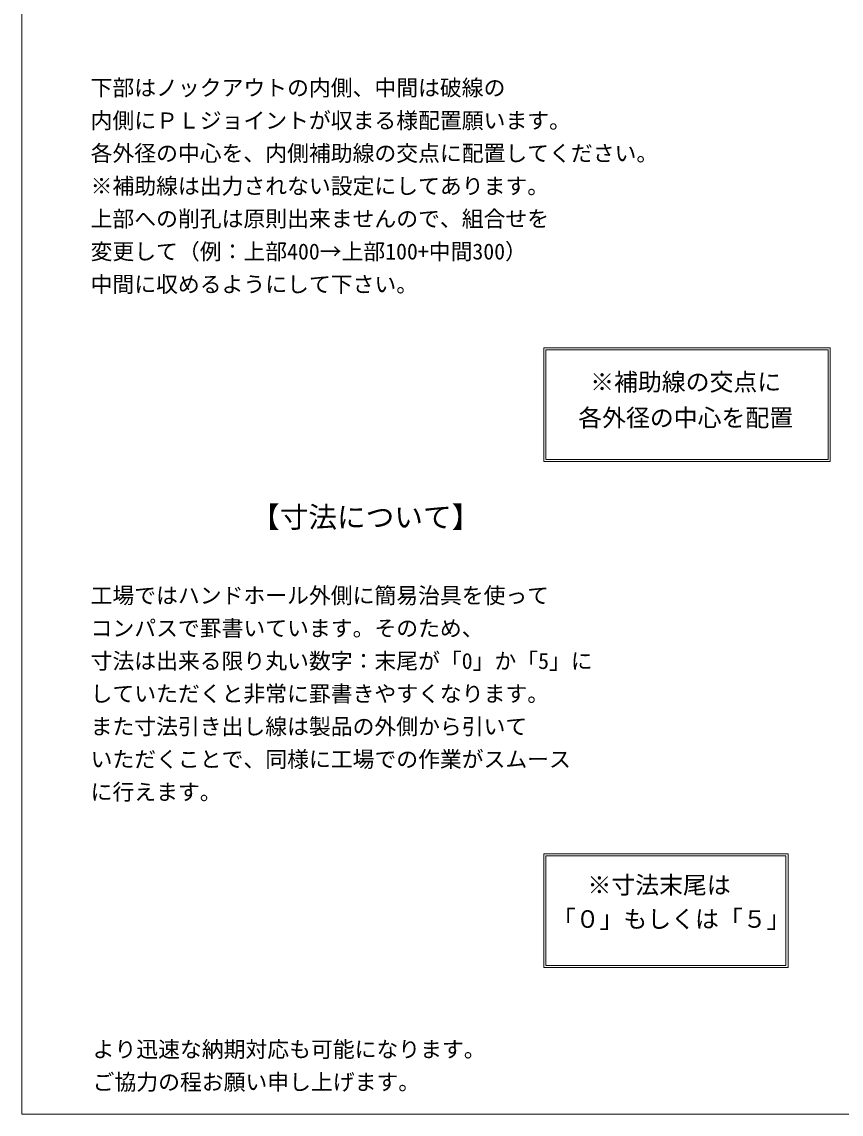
# Model space of a CAD drawing. Units: millimetres, scale not verified. Extents: x -4890 to 18490, y -2287 to 2287.
# Drawn here: x -4890 to -2944, y -1988 to 606 of the extents above; entities that cross this region are included whole.
import ezdxf
from ezdxf.enums import TextEntityAlignment as Align

# ---------------------------------------------------------------- set-up
doc = ezdxf.new("R2010")
doc.units = ezdxf.units.MM
doc.header["$LTSCALE"] = 10
for name, color, linetype, lineweight in [('0-2_waku', 7, 'Continuous', 18), ('0-9_uchigawa', 6, 'Continuous', 18), ('0-E_文字１', 7, 'Continuous', 18)]:
    doc.layers.add(name, color=color, linetype=linetype, lineweight=lineweight)
doc.styles.add('ＭＳ ゴシック', font='')
doc.styles.get('ＭＳ ゴシック').set_extended_font_data('MS Gothic')

msp = doc.modelspace()

# ---------------------------------------------------------------- linework, layer by layer
at = {"layer": '0-2_waku'}
for p, q in [((-4889.68, 2287.37), (-4889.68, -1987.63)), ((-4889.68, -1987.63), (-1829.68, -1987.63)), ((-4889.68, -1987.63), (-1829.68, -1987.63)), ((-4889.68, -1987.63), (-1829.68, -1987.63)), ((-4889.68, -1987.63), (-1829.68, -1987.63))]:
    msp.add_line(p, q, dxfattribs=at)
at = {"layer": '0-9_uchigawa'}
for p, q in [((-3650.15, -438.12), (-3650.15, -168.12)), ((-3650.15, -168.12), (-2970.15, -168.12)), ((-3645.15, -433.12), (-3645.15, -173.12)), ((-3645.15, -173.12), (-2975.15, -173.12)), ((-2975.15, -433.12), (-2975.15, -173.12)), ((-2970.15, -438.12), (-2970.15, -168.12)), ((-3650.15, -438.12), (-2970.15, -438.12)), ((-3645.15, -433.12), (-2975.15, -433.12)), ((-3650.15, -1369.34), (-3070.15, -1369.34)), ((-3650.15, -1639.34), (-3650.15, -1369.34)), ((-3645.15, -1374.34), (-3075.15, -1374.34)), ((-3645.15, -1634.34), (-3645.15, -1374.34)), ((-3075.15, -1634.34), (-3075.15, -1374.34)), ((-3070.15, -1639.34), (-3070.15, -1369.34)), ((-3650.15, -1639.34), (-3070.15, -1639.34)), ((-3645.15, -1634.34), (-3075.15, -1634.34))]:
    msp.add_line(p, q, dxfattribs=at)

# ---------------------------------------------------------------- texts
at = {"layer": '0-E_文字１', "style": 'ＭＳ ゴシック'}
for s, height, p in [('下部はノックアウトの内側、中間は破線の', 38.01, (-4726.38, 418.85)), ('内側にＰＬジョイントが収まる様配置願います。', 38.01, (-4726.38, 341.09)), ('各外径の中心を、内側補助線の交点に配置してください。', 38.01, (-4726.38, 263.33)), ('※補助線は出力されない設定にしてあります。', 38.01, (-4726.38, 185.57)), ('上部への削孔は原則出来ませんので、組合せを', 38.01, (-4726.38, 107.81)), ('変更して（例：上部400→上部100+中間300）', 38.01, (-4726.38, 30.05)), ('中間に収めるようにして下さい。', 38.01, (-4726.38, -47.71)), (' ※補助線の交点に', 41.57, (-3568.33, -282.54)), ('各外径の中心を配置', 41.57, (-3568.33, -367.59)), ('【寸法について】', 49.88, (-4345.34, -609.95)), ('工場ではハンドホール外側に簡易治具を使って', 38.01, (-4726.38, -786.59)), ('コンパスで罫書いています。そのため、', 38.01, (-4726.38, -864.35)), ('寸法は出来る限り丸い数字：末尾が「0」か「5」に', 38.01, (-4726.38, -942.11)), ('していただくと非常に罫書きやすくなります。', 38.01, (-4726.38, -1019.87)), ('また寸法引き出し線は製品の外側から引いて', 38.01, (-4726.38, -1097.63)), ('いただくことで、同様に工場での作業がスムース', 38.01, (-4726.38, -1175.39)), ('に行えます。', 38.01, (-4726.38, -1253.15)), ('※寸法末尾は', 41.57, (-3546.49, -1476.91)), ('「０」もしくは「５」', 41.57, (-3631.16, -1557.62)), ('より迅速な納期対応も可能になります。\u3000', 38.01, (-4721.54, -1864.04)), ('ご協力の程お願い申し上げます。', 38.01, (-4721.54, -1941.8))]:
    msp.add_text(s, height=height, dxfattribs=at).set_placement(p, align=Align.BOTTOM_LEFT)

doc.saveas('drawing.dxf')
